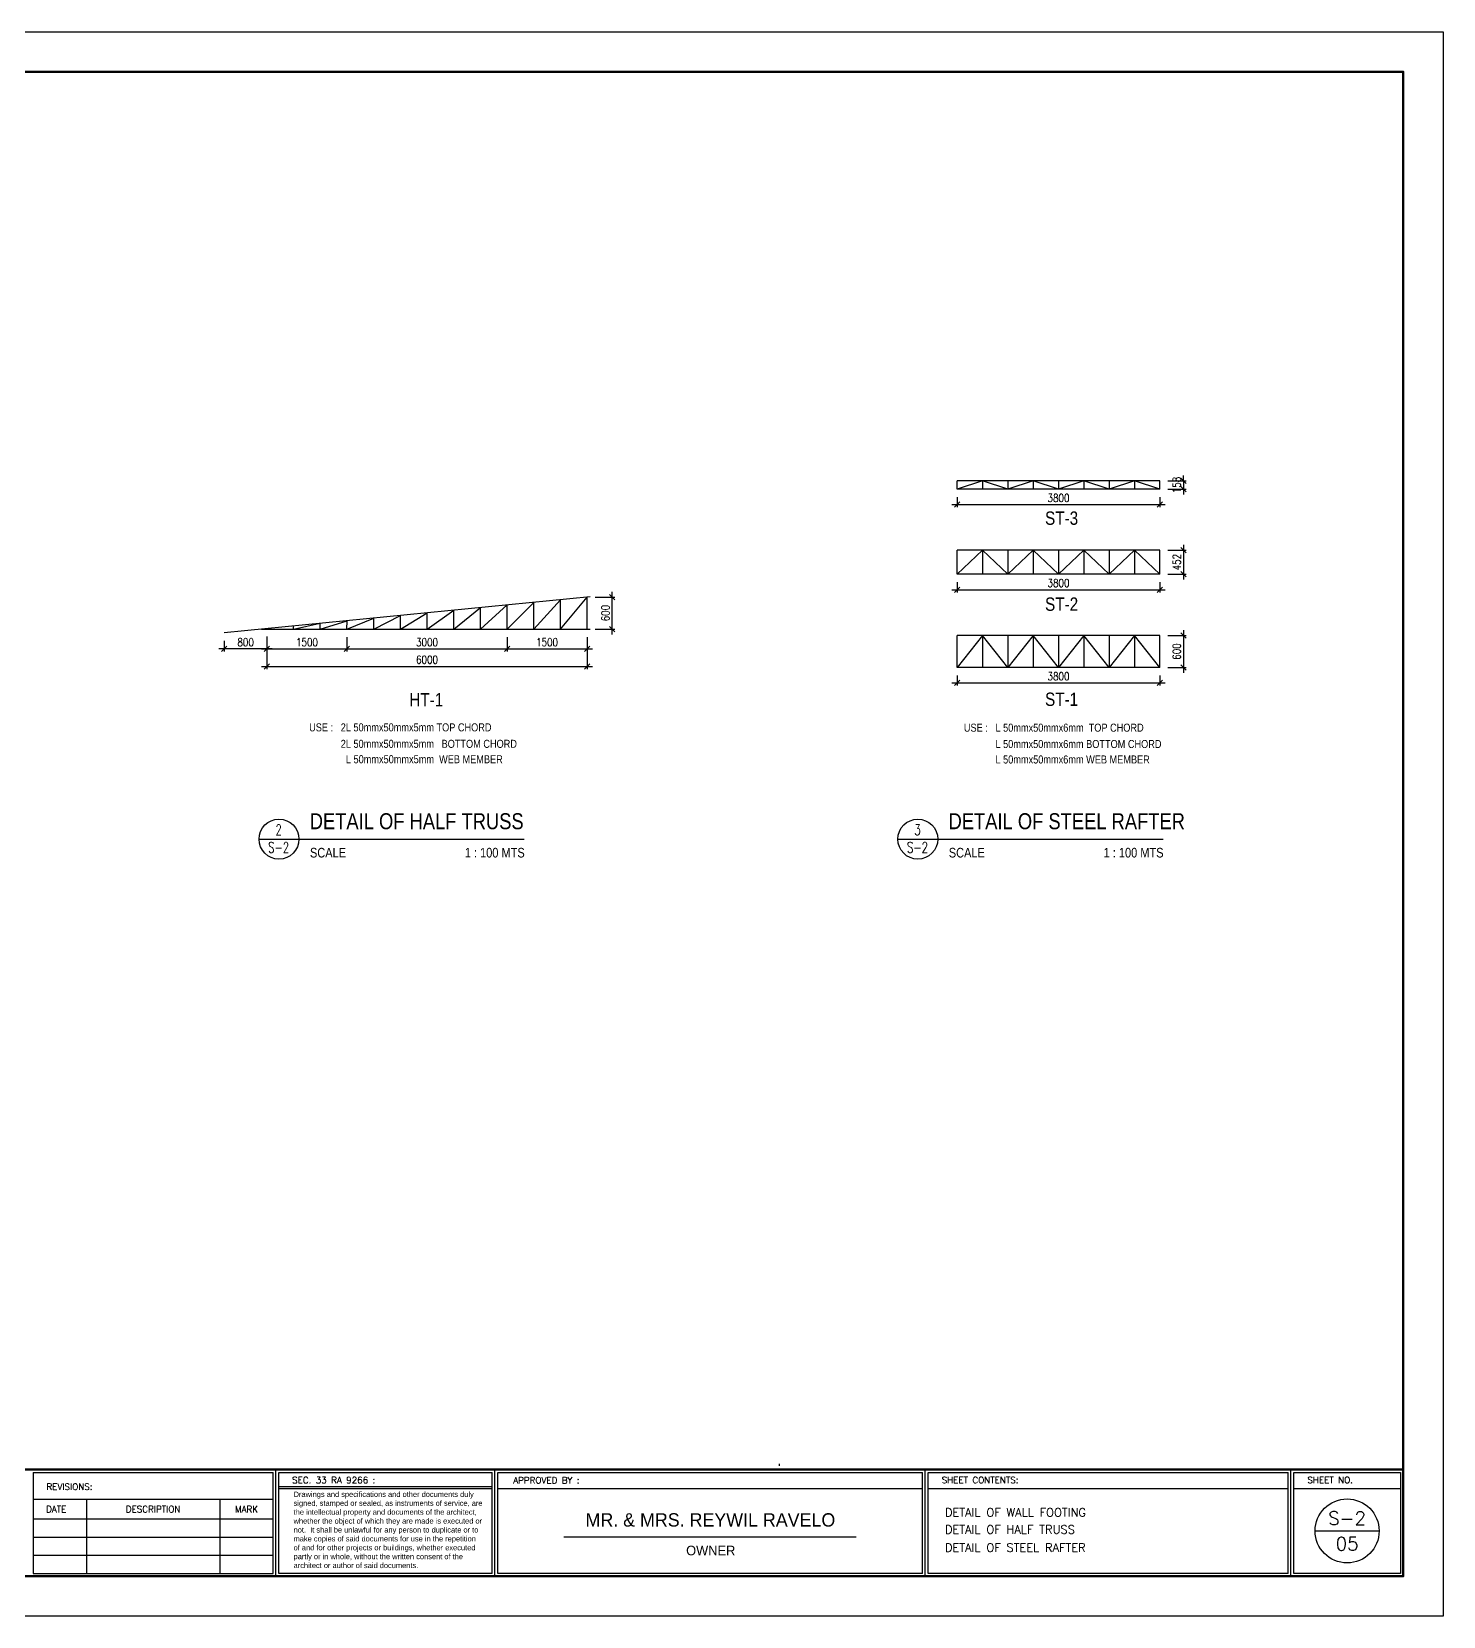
# Model space of a CAD drawing. Header units: millimetres. Extents: x 568137 to 731329, y -326076 to -191870.
# Drawn here: x 704871 to 731329, y -294376 to -264676 of the extents above; entities that cross this region are included whole.
import ezdxf
from ezdxf.enums import TextEntityAlignment as Align

# ---------------------------------------------------------------- set-up
doc = ezdxf.new("R2010")
doc.units = ezdxf.units.MM
doc.header["$LTSCALE"] = 300
doc.header["$MEASUREMENT"] = 0
doc.header["$PDMODE"] = 3
doc.header["$PDSIZE"] = 300
doc.layers.get('0').update_dxf_attribs({"color": 9})
doc.layers.get('DEFPOINTS').update_dxf_attribs({"color": 8})
for name, color, linetype in [('2TX-AR', 2, 'Continuous'), ('MOULD', 44, 'Continuous'), ('TRUSS', 3, 'Continuous')]:
    doc.layers.add(name, color=color, linetype=linetype)
for name, color, linetype, lineweight in [('BORDER', 5, 'Continuous', 50), ('dimensions', 8, 'Continuous', 15), ('TB-TXT', 4, 'Continuous', 35), ('TBLK', 7, 'Continuous', 40), ('TITLE', 3, 'Continuous', 30)]:
    doc.layers.add(name, color=color, linetype=linetype, lineweight=lineweight)
doc.styles.add('AVA', font='')
doc.styles.add('DIM', font='romans.shx', dxfattribs={"width": 0.8})
doc.styles.add('JESS', font='SIMPLEX')
doc.styles.add('mar4', font='ARIALN.TTF')
doc.styles.add('PSM', font='simplex')
doc.styles.get('AVA').set_extended_font_data('AvantGarde Bk BT')
doc.dimstyles.new('DIM-100', dxfattribs={"dimscale": 100, "dimtxt": 2, "dimasz": 1, "dimexe": 0.5, "dimexo": 1.5, "dimgap": 1, "dimtad": 1, "dimdec": 0, "dimdsep": 46, "dimtxsty": 'PSM', "dimblk1": 'DIMCIR', "dimblk2": 'DIMCIR', "dimsah": 1, "dimcen": 0, "dimdle": 2, "dimclrd": 251, "dimclre": 251, "dimclrt": 2, "dimadec": 0, "dimazin": 0, "dimtfac": 1, "dimtdec": 0, "dimtix": 1, "dimtmove": 2, "dimatfit": 3, "dimldrblk": 'DIMCIR', "dimfxl": 0.5, "dimtvp": 1, "dimtolj": 1, "dimtzin": 0, "dimarcsym": 0})

# ---------------------------------------------------------------- blocks, each defined once
blk = doc.blocks.new('_Oblique')
at = {"color": 0, "linetype": 'ByBlock', "lineweight": -2}
blk.add_line((-0.5, -0.5), (0.5, 0.5), dxfattribs=at)
blk = doc.blocks.new('*D720')
at = {"layer": 'DEFPOINTS', "color": 0, "transparency": 16777216}
for p in [(709281, -275863), (710781, -275873), (710781, -276244)]:
    blk.add_point(p, dxfattribs=at)
at = {"layer": 'dimensions', "color": 8, "lineweight": -2, "transparency": 16777216}
for p, q in [((709281, -276013), (709281, -276294)), ((710781, -276023), (710781, -276294)), ((709181, -276244), (710881, -276244))]:
    blk.add_line(p, q, dxfattribs=at)
at = {"layer": 'dimensions', "color": 8, "lineweight": -2, "transparency": 16777216, "xscale": 100, "yscale": 100, "zscale": 100, "rotation": 180}
blk.add_blockref('_Oblique', (709281, -276244), dxfattribs=at)
at = {"layer": 'dimensions', "color": 8, "lineweight": -2, "transparency": 16777216, "xscale": 100, "yscale": 100, "zscale": 100}
blk.add_blockref('_Oblique', (710781, -276244), dxfattribs=at)
at = {"layer": 'dimensions', "color": 8, "transparency": 16777216, "insert": (710031, -276119), "char_height": 150, "attachment_point": 5, "style": 'DIM'}
blk.add_mtext('\\A1;1500', dxfattribs=at)
blk = doc.blocks.new('DIMCIR')
for p, q in [((-1.5, 0), (1.5, 0)), ((0, 1.5), (0, -1.5))]:
    blk.add_line(p, q)
at = {"color": 2}
blk.add_circle((0, 0), 0.75, dxfattribs=at)
blk = doc.blocks.new('*D721')
at = {"layer": 'DEFPOINTS', "color": 0, "transparency": 16777216}
for p in [(710781, -275873), (713781, -275873), (713781, -276244)]:
    blk.add_point(p, dxfattribs=at)
at = {"layer": 'dimensions', "color": 8, "lineweight": -2, "transparency": 16777216}
for p, q in [((710781, -276023), (710781, -276294)), ((713781, -276023), (713781, -276294)), ((710681, -276244), (713881, -276244))]:
    blk.add_line(p, q, dxfattribs=at)
at = {"layer": 'dimensions', "color": 8, "lineweight": -2, "transparency": 16777216, "xscale": 100, "yscale": 100, "zscale": 100, "rotation": 180}
blk.add_blockref('_Oblique', (710781, -276244), dxfattribs=at)
at = {"layer": 'dimensions', "color": 8, "lineweight": -2, "transparency": 16777216, "xscale": 100, "yscale": 100, "zscale": 100}
blk.add_blockref('_Oblique', (713781, -276244), dxfattribs=at)
at = {"layer": 'dimensions', "color": 8, "transparency": 16777216, "insert": (712281, -276119), "char_height": 150, "attachment_point": 5, "style": 'DIM'}
blk.add_mtext('\\A1;3000', dxfattribs=at)
blk = doc.blocks.new('*D722')
at = {"layer": 'DEFPOINTS', "color": 0, "transparency": 16777216}
for p in [(713781, -275873), (715281, -275873), (715281, -276244)]:
    blk.add_point(p, dxfattribs=at)
at = {"layer": 'dimensions', "color": 8, "lineweight": -2, "transparency": 16777216}
for p, q in [((713781, -276023), (713781, -276294)), ((715281, -276023), (715281, -276294)), ((713681, -276244), (715381, -276244))]:
    blk.add_line(p, q, dxfattribs=at)
at = {"layer": 'dimensions', "color": 8, "lineweight": -2, "transparency": 16777216, "xscale": 100, "yscale": 100, "zscale": 100, "rotation": 180}
blk.add_blockref('_Oblique', (713781, -276244), dxfattribs=at)
at = {"layer": 'dimensions', "color": 8, "lineweight": -2, "transparency": 16777216, "xscale": 100, "yscale": 100, "zscale": 100}
blk.add_blockref('_Oblique', (715281, -276244), dxfattribs=at)
at = {"layer": 'dimensions', "color": 8, "transparency": 16777216, "insert": (714531, -276119), "char_height": 150, "attachment_point": 5, "style": 'DIM'}
blk.add_mtext('\\A1;1500', dxfattribs=at)
blk = doc.blocks.new('*D723')
at = {"layer": 'DEFPOINTS', "color": 0, "transparency": 16777216}
for p in [(709281, -275863), (715281, -275873), (715281, -276571)]:
    blk.add_point(p, dxfattribs=at)
at = {"layer": 'dimensions', "color": 8, "lineweight": -2, "transparency": 16777216}
for p, q in [((709281, -276013), (709281, -276621)), ((715281, -276023), (715281, -276621)), ((709181, -276571), (715381, -276571))]:
    blk.add_line(p, q, dxfattribs=at)
at = {"layer": 'dimensions', "color": 8, "lineweight": -2, "transparency": 16777216, "xscale": 100, "yscale": 100, "zscale": 100, "rotation": 180}
blk.add_blockref('_Oblique', (709281, -276571), dxfattribs=at)
at = {"layer": 'dimensions', "color": 8, "lineweight": -2, "transparency": 16777216, "xscale": 100, "yscale": 100, "zscale": 100}
blk.add_blockref('_Oblique', (715281, -276571), dxfattribs=at)
at = {"layer": 'dimensions', "color": 8, "transparency": 16777216, "insert": (712281, -276446), "char_height": 150, "attachment_point": 5, "style": 'DIM'}
blk.add_mtext('\\A1;6000', dxfattribs=at)
blk = doc.blocks.new('*D724')
at = {"layer": 'DEFPOINTS', "color": 0, "transparency": 16777216}
for p in [(715281, -275273), (715750, -275273), (715281, -275873)]:
    blk.add_point(p, dxfattribs=at)
at = {"layer": 'dimensions', "color": 8, "lineweight": -2, "transparency": 16777216}
for p, q in [((715431, -275273), (715800, -275273)), ((715750, -275973), (715750, -275173)), ((715431, -275873), (715800, -275873))]:
    blk.add_line(p, q, dxfattribs=at)
at = {"layer": 'dimensions', "color": 8, "lineweight": -2, "transparency": 16777216, "xscale": 100, "yscale": 100, "zscale": 100}
for p, rotation in [((715750, -275273), 90), ((715750, -275873), 270)]:
    blk.add_blockref('_Oblique', p, dxfattribs=dict(at, rotation=rotation))
at = {"layer": 'dimensions', "color": 8, "transparency": 16777216, "insert": (715625, -275573), "char_height": 150, "attachment_point": 5, "rotation": 90, "style": 'DIM'}
blk.add_mtext('\\A1;600', dxfattribs=at)
blk = doc.blocks.new('*D728')
at = {"layer": 'DEFPOINTS', "color": 0, "transparency": 16777216}
for p in [(708481, -275941), (709281, -276020), (708481, -276244)]:
    blk.add_point(p, dxfattribs=at)
at = {"layer": 'dimensions', "color": 8, "lineweight": -2, "transparency": 16777216}
for p, q in [((708481, -276091), (708481, -276294)), ((709281, -276170), (709281, -276294)), ((709381, -276244), (708381, -276244))]:
    blk.add_line(p, q, dxfattribs=at)
at = {"layer": 'dimensions', "color": 8, "lineweight": -2, "transparency": 16777216, "xscale": 100, "yscale": 100, "zscale": 100, "rotation": 180}
blk.add_blockref('_Oblique', (708481, -276244), dxfattribs=at)
at = {"layer": 'dimensions', "color": 8, "lineweight": -2, "transparency": 16777216, "xscale": 100, "yscale": 100, "zscale": 100}
blk.add_blockref('_Oblique', (709281, -276244), dxfattribs=at)
at = {"layer": 'dimensions', "color": 8, "transparency": 16777216, "insert": (708881, -276119), "char_height": 150, "attachment_point": 5, "style": 'DIM'}
blk.add_mtext('\\A1;800', dxfattribs=at)
blk = doc.blocks.new('*D732')
at = {"layer": 'DEFPOINTS', "color": 0, "transparency": 16777216}
for p in [(722217, -273250), (726017, -273250), (726017, -273540)]:
    blk.add_point(p, dxfattribs=at)
at = {"layer": 'dimensions', "color": 8, "lineweight": -2, "transparency": 16777216}
for p, q in [((722217, -273400), (722217, -273590)), ((726017, -273400), (726017, -273590)), ((722117, -273540), (726117, -273540))]:
    blk.add_line(p, q, dxfattribs=at)
at = {"layer": 'dimensions', "color": 8, "lineweight": -2, "transparency": 16777216, "xscale": 100, "yscale": 100, "zscale": 100, "rotation": 180}
blk.add_blockref('_Oblique', (722217, -273540), dxfattribs=at)
at = {"layer": 'dimensions', "color": 8, "lineweight": -2, "transparency": 16777216, "xscale": 100, "yscale": 100, "zscale": 100}
blk.add_blockref('_Oblique', (726017, -273540), dxfattribs=at)
at = {"layer": 'dimensions', "color": 8, "transparency": 16777216, "insert": (724117, -273415), "char_height": 150, "attachment_point": 5, "style": 'DIM'}
blk.add_mtext('\\A1;3800', dxfattribs=at)
blk = doc.blocks.new('*D733')
at = {"layer": 'DEFPOINTS', "color": 0, "transparency": 16777216}
for p in [(726017, -273093), (726017, -273250), (726457, -273250)]:
    blk.add_point(p, dxfattribs=at)
at = {"layer": 'dimensions', "color": 8, "lineweight": -2, "transparency": 16777216}
for p, q in [((726167, -273093), (726507, -273093)), ((726457, -273093), (726457, -272993)), ((726457, -273093), (726457, -273250)), ((726167, -273250), (726507, -273250)), ((726457, -273250), (726457, -273350))]:
    blk.add_line(p, q, dxfattribs=at)
at = {"layer": 'dimensions', "color": 8, "lineweight": -2, "transparency": 16777216, "xscale": 100, "yscale": 100, "zscale": 100}
for p, rotation in [((726457, -273093), 270), ((726457, -273250), 90)]:
    blk.add_blockref('_Oblique', p, dxfattribs=dict(at, rotation=rotation))
at = {"layer": 'dimensions', "color": 8, "transparency": 16777216, "insert": (726332, -273172), "char_height": 150, "attachment_point": 5, "rotation": 90, "style": 'DIM'}
blk.add_mtext('\\A1;158', dxfattribs=at)
blk = doc.blocks.new('*D734')
at = {"layer": 'DEFPOINTS', "color": 0, "transparency": 16777216}
for p in [(722217, -274844), (726017, -274844), (726017, -275134)]:
    blk.add_point(p, dxfattribs=at)
at = {"layer": 'dimensions', "color": 8, "lineweight": -2, "transparency": 16777216}
for p, q in [((722217, -274994), (722217, -275184)), ((726017, -274994), (726017, -275184)), ((722117, -275134), (726117, -275134))]:
    blk.add_line(p, q, dxfattribs=at)
at = {"layer": 'dimensions', "color": 8, "lineweight": -2, "transparency": 16777216, "xscale": 100, "yscale": 100, "zscale": 100, "rotation": 180}
blk.add_blockref('_Oblique', (722217, -275134), dxfattribs=at)
at = {"layer": 'dimensions', "color": 8, "lineweight": -2, "transparency": 16777216, "xscale": 100, "yscale": 100, "zscale": 100}
blk.add_blockref('_Oblique', (726017, -275134), dxfattribs=at)
at = {"layer": 'dimensions', "color": 8, "transparency": 16777216, "insert": (724117, -275009), "char_height": 150, "attachment_point": 5, "style": 'DIM'}
blk.add_mtext('\\A1;3800', dxfattribs=at)
blk = doc.blocks.new('*D735')
at = {"layer": 'DEFPOINTS', "color": 0, "transparency": 16777216}
for p in [(726017, -274392), (726017, -274844), (726457, -274844)]:
    blk.add_point(p, dxfattribs=at)
at = {"layer": 'dimensions', "color": 8, "lineweight": -2, "transparency": 16777216}
for p, q in [((726167, -274392), (726507, -274392)), ((726457, -274292), (726457, -274944)), ((726167, -274844), (726507, -274844))]:
    blk.add_line(p, q, dxfattribs=at)
at = {"layer": 'dimensions', "color": 8, "lineweight": -2, "transparency": 16777216, "xscale": 100, "yscale": 100, "zscale": 100}
for p, rotation in [((726457, -274392), 90), ((726457, -274844), 270)]:
    blk.add_blockref('_Oblique', p, dxfattribs=dict(at, rotation=rotation))
at = {"layer": 'dimensions', "color": 8, "transparency": 16777216, "insert": (726332, -274618), "char_height": 150, "attachment_point": 5, "rotation": 90, "style": 'DIM'}
blk.add_mtext('\\A1;452', dxfattribs=at)
blk = doc.blocks.new('*D736')
at = {"layer": 'DEFPOINTS', "color": 0, "transparency": 16777216}
for p in [(722217, -276593), (726017, -276593), (726017, -276882)]:
    blk.add_point(p, dxfattribs=at)
at = {"layer": 'dimensions', "color": 8, "lineweight": -2, "transparency": 16777216}
for p, q in [((722217, -276743), (722217, -276932)), ((726017, -276743), (726017, -276932)), ((722117, -276882), (726117, -276882))]:
    blk.add_line(p, q, dxfattribs=at)
at = {"layer": 'dimensions', "color": 8, "lineweight": -2, "transparency": 16777216, "xscale": 100, "yscale": 100, "zscale": 100, "rotation": 180}
blk.add_blockref('_Oblique', (722217, -276882), dxfattribs=at)
at = {"layer": 'dimensions', "color": 8, "lineweight": -2, "transparency": 16777216, "xscale": 100, "yscale": 100, "zscale": 100}
blk.add_blockref('_Oblique', (726017, -276882), dxfattribs=at)
at = {"layer": 'dimensions', "color": 8, "transparency": 16777216, "insert": (724117, -276757), "char_height": 150, "attachment_point": 5, "style": 'DIM'}
blk.add_mtext('\\A1;3800', dxfattribs=at)
blk = doc.blocks.new('*D737')
at = {"layer": 'DEFPOINTS', "color": 0, "transparency": 16777216}
for p in [(726017, -275993), (726017, -276593), (726457, -276593)]:
    blk.add_point(p, dxfattribs=at)
at = {"layer": 'dimensions', "color": 8, "lineweight": -2, "transparency": 16777216}
for p, q in [((726457, -275893), (726457, -276693)), ((726167, -275993), (726507, -275993)), ((726167, -276593), (726507, -276593))]:
    blk.add_line(p, q, dxfattribs=at)
at = {"layer": 'dimensions', "color": 8, "lineweight": -2, "transparency": 16777216, "xscale": 100, "yscale": 100, "zscale": 100}
for p, rotation in [((726457, -275993), 90), ((726457, -276593), 270)]:
    blk.add_blockref('_Oblique', p, dxfattribs=dict(at, rotation=rotation))
at = {"layer": 'dimensions', "color": 8, "transparency": 16777216, "insert": (726332, -276293), "char_height": 150, "attachment_point": 5, "rotation": 90, "style": 'DIM'}
blk.add_mtext('\\A1;600', dxfattribs=at)

msp = doc.modelspace()

# ---------------------------------------------------------------- linework, layer by layer
at = {"layer": 'BORDER'}
for p, q in [((730579.4, -291625.5), (690279.4, -291625.5)), ((730579.4, -291625.5), (730579.4, -293625.5)), ((730579.4, -293625.5), (690279.4, -293625.5))]:
    msp.add_line(p, q, dxfattribs=at)
msp.add_lwpolyline([(690279.4, -265425.5), (730579.4, -265425.5), (730579.4, -293625.5), (690279.4, -293625.5)], close=True, dxfattribs=at)
at = {"layer": 'DEFPOINTS'}
msp.add_lwpolyline([(689279.4, -264675.5), (731329.4, -264675.5), (731329.4, -294375.5), (689279.4, -294375.5)], close=True, dxfattribs=at)
at = {"layer": 'MOULD', "linetype": 'Continuous'}
msp.add_line((718882.7, -291517.1), (718882.7, -291552.7), dxfattribs=at)
at = {"layer": 'TITLE'}
for p, q in [((709131.7, -279808.8), (714103.7, -279808.8)), ((721105.4, -279808.8), (726077.5, -279808.8))]:
    msp.add_line(p, q, dxfattribs=at)
at = {"layer": 'TITLE', "color": 4, "lineweight": -3}
for p, q in [((709449.6, -293625.5), (709449.6, -291625.5)), ((713554.6, -293625.5), (713554.6, -291625.5)), ((721619.7, -293625.5), (721619.7, -291625.5)), ((728474.4, -293625.5), (728474.4, -291625.5)), ((704897.4, -291678), (709397.1, -291678)), ((704897.4, -291678), (704897.4, -293573)), ((709397.1, -293573), (709397.1, -291678)), ((709502.1, -291678), (713502.1, -291678)), ((709502.1, -293573), (709502.1, -291678)), ((709502.1, -291940.5), (713502.1, -291940.5)), ((713502.1, -293573), (713502.1, -291678)), ((713607.1, -291678), (721567.2, -291678)), ((713607.1, -293573), (713607.1, -291678)), ((721567.2, -293573), (721567.2, -291678)), ((721672.2, -291678), (728421.9, -291678)), ((721672.2, -293573), (721672.2, -291678)), ((728421.9, -293573), (728421.9, -291678)), ((728526.9, -293573), (728526.9, -291678)), ((728526.9, -291678), (730527, -291678)), ((730527, -291678), (730527, -293573)), ((704897.4, -292179.3), (709397.1, -292179.3)), ((705897.1, -292179.3), (705897.1, -293573)), ((708397.3, -292179.3), (708397.3, -293573)), ((709502.1, -291978), (713502.1, -291978)), ((713607.1, -291978), (721567.2, -291978)), ((721672.2, -291978), (728421.9, -291978)), ((728526.9, -291978), (730527, -291978)), ((704897.4, -292548.5), (709397.1, -292548.5)), ((728926.9, -292775.5), (730126.9, -292775.5)), ((728926.9, -292775.5), (730126.9, -292775.5)), ((704897.4, -292890.6), (709397.1, -292890.6)), ((720327.5, -292890.6), (714846.8, -292890.6)), ((704897.4, -293231.8), (709397.1, -293231.8)), ((704897.4, -293573), (709397.1, -293573)), ((713502.1, -293573), (709502.1, -293573)), ((721567.2, -293573), (713607.1, -293573)), ((728421.9, -293573), (721672.2, -293573)), ((730527, -293573), (728526.9, -293573))]:
    msp.add_line(p, q, dxfattribs=at)
at = {"layer": 'TITLE'}
for centre in [(709506.3, -279808.8), (721480, -279808.8)]:
    msp.add_circle(centre, 374.6, dxfattribs=at)
at = {"layer": 'TITLE', "color": 4, "lineweight": -3}
msp.add_circle((729526.9, -292775.5), 600, dxfattribs=at)
at = {"layer": 'TRUSS', "linetype": 'Continuous'}
for p, q in [((726017.3, -273092.8), (722217.3, -273092.8)), ((722217.3, -273250.4), (722217.3, -273092.8)), ((722692.4, -273093.2), (722217.4, -273250.4)), ((722692.3, -273093), (722692.4, -273250.7)), ((723167.4, -273250.4), (722692.4, -273093.2)), ((723167.3, -273093), (723167.4, -273250.7)), ((723642.3, -273093.3), (723167.3, -273250.4)), ((723642.3, -273093), (723642.4, -273250.6)), ((724117.3, -273250.4), (723642.3, -273093.3)), ((724117.3, -273092.9), (724117.3, -273250.6)), ((724592.3, -273093.4), (724117.4, -273250.5)), ((724592.3, -273092.9), (724592.3, -273250.6)), ((725067.3, -273250.5), (724592.3, -273093.4)), ((725067.3, -273092.8), (725067.3, -273250.5)), ((725542.3, -273093.3), (725067.3, -273250.4)), ((725542.3, -273092.8), (725542.3, -273250.5)), ((726017.3, -273250.4), (725542.3, -273093.3)), ((726017.3, -273250.4), (726017.3, -273092.8)), ((726017.3, -273250.4), (722217.3, -273250.4)), ((726017.3, -274392.5), (722217.3, -274392.5)), ((722217.3, -274844.5), (722217.3, -274392.5)), ((722692.4, -274392.9), (722217.4, -274844.4)), ((722692.3, -274392.7), (722692.4, -274844.8)), ((723167.4, -274844.4), (722692.4, -274392.9)), ((723167.3, -274392.7), (723167.4, -274844.8)), ((723642.3, -274392.9), (723167.3, -274844.5)), ((723642.3, -274392.7), (723642.4, -274844.7)), ((724117.3, -274844.5), (723642.3, -274392.9)), ((724117.3, -274392.6), (724117.3, -274844.7)), ((724592.3, -274393), (724117.4, -274844.6)), ((724592.3, -274392.6), (724592.3, -274844.6)), ((725067.3, -274844.6), (724592.3, -274393)), ((725067.3, -274392.5), (725067.3, -274844.6)), ((725542.3, -274392.9), (725067.3, -274844.5)), ((725542.3, -274392.5), (725542.3, -274844.5)), ((726017.3, -274844.5), (725542.3, -274392.9)), ((726017.3, -274844.5), (726017.3, -274392.5)), ((726017.3, -274844.5), (722217.3, -274844.5)), ((715337, -275267.7), (708481, -275940.9)), ((711781, -275872.4), (712281, -275567.8)), ((712281, -275872.4), (712781, -275518.7)), ((712781, -275872.4), (713281, -275469.6)), ((713281, -275872.4), (713781, -275420.5)), ((713781, -275872.7), (714281, -275371.4)), ((709181, -275872.7), (715337, -275872.7)), ((709781, -275872.7), (710281, -275764.2)), ((710281, -275872.7), (710781.4, -275715)), ((710781, -275872.4), (711281.3, -275665.9)), ((711281, -275872.4), (711781, -275616.9)), ((726017.3, -275992.9), (722217.3, -275992.9)), ((722217.3, -276592.9), (722217.3, -275992.9)), ((722692.4, -275993.3), (722217.4, -276592.9)), ((722692.3, -275993.1), (722692.4, -276593.2)), ((723167.4, -276592.9), (722692.4, -275993.3)), ((723167.3, -275993.1), (723167.4, -276593.2)), ((723642.3, -275993.4), (723167.3, -276592.9)), ((723642.3, -275993.1), (723642.4, -276593.1)), ((724117.3, -276592.9), (723642.3, -275993.4)), ((724117.3, -275993), (724117.3, -276593.1)), ((724592.3, -275993.5), (724117.4, -276593)), ((724592.3, -275993), (724592.3, -276593.1)), ((725067.3, -276593), (724592.3, -275993.5)), ((725067.3, -275992.9), (725067.3, -276593)), ((725542.3, -275993.4), (725067.3, -276592.9)), ((725542.3, -275992.9), (725542.3, -276593)), ((726017.3, -276592.9), (725542.3, -275993.4)), ((726017.3, -276592.9), (726017.3, -275992.9)), ((726017.3, -276592.9), (722217.3, -276592.9))]:
    msp.add_line(p, q, dxfattribs=at)
at = {"layer": 'TRUSS', "color": 3, "linetype": 'Continuous'}
for p, q in [((714781, -275872.7), (715281, -275273.1)), ((715281, -275872.7), (715281, -275273.1)), ((712281, -275872.7), (712281, -275567.8)), ((712781, -275872.7), (712781, -275518.7)), ((713281, -275872.7), (713281, -275469.6)), ((713781, -275872.7), (713781, -275420.5)), ((714281, -275872.7), (714781, -275321.9)), ((714281, -275872.7), (714281, -275371.4)), ((714781, -275872.7), (714781, -275321.9)), ((709781, -275872.7), (709781, -275809.2)), ((710281, -275872.7), (710281, -275764.2)), ((710781, -275872.7), (710781.4, -275715)), ((711281, -275872.7), (711281.3, -275665.9)), ((711781, -275872.7), (711781, -275616.9))]:
    msp.add_line(p, q, dxfattribs=at)

# ---------------------------------------------------------------- texts
at = {"layer": '2TX-AR', "style": 'mar4'}
for s, height, p in [('ST-3', 250, (723864.7, -273917.8)), ('ST-2', 250, (723864.7, -275529.9)), ('HT-1', 250, (711947.9, -277321.8)), ('ST-1', 250, (723864.8, -277312.6)), ('USE :   2L 50mmx50mmx5mm TOP CHORD', 150, (710071.4, -277789.4)), ('USE :   L 50mmx50mmx6mm  TOP CHORD', 150, (722343.2, -277795.2)), ('   2L 50mmx50mmx5mm   BOTTOM CHORD', 150, (710519.9, -278097.8)), ('   L 50mmx50mmx6mm BOTTOM CHORD', 150, (722791.6, -278101.4)), ('   L 50mmx50mmx5mm  WEB MEMBER', 150, (710616.8, -278386.7)), ('   L 50mmx50mmx6mm WEB MEMBER', 150, (722791.9, -278391.4))]:
    msp.add_text(s, height=height, dxfattribs=at).set_placement(p)
at = {"layer": 'TB-TXT', "linetype": 'ByBlock', "style": 'mar4'}
for s, p in [('DETAIL OF HALF TRUSS', (710082.7, -279623.5)), ('DETAIL OF STEEL RAFTER', (722056.4, -279623.5))]:
    msp.add_text(s, height=300, dxfattribs=at).set_placement(p)
at = {"layer": 'TB-TXT', "style": 'PSM', "width": 0.7}
for s, p in [('2', (709500, -279632.4)), ('3', (721473.7, -279632.4)), ('S-2', (709500, -279964.2)), ('S-2', (721473.7, -279964.2))]:
    msp.add_text(s, height=200, dxfattribs=at).set_placement(p, align=Align.MIDDLE)
at = {"layer": 'TB-TXT'}
for s, height, style, p in [('SCALE', 180, 'mar4', (710086.9, -280153)), ('1 : 100 MTS', 180, 'mar4', (712988.7, -280153)), ('SCALE', 180, 'mar4', (722060.6, -280153)), ('1 : 100 MTS', 180, 'mar4', (724962.4, -280153)), ('REVISIONS:', 120, 'JESS', (705147.2, -292006.8)), ('SEC. 33 RA 9266 :', 120, 'JESS', (709753, -291883)), ('APPROVED BY :', 120, 'JESS', (713896.2, -291885.6)), ('SHEET CONTENTS:', 120, 'JESS', (721927.6, -291881.7)), ('SHEET NO.', 120, 'JESS', (728782.3, -291880.9))]:
    msp.add_text(s, height=height, dxfattribs=dict(at, style=style)).set_placement(p)
at = {"layer": 'TB-TXT', "style": 'JESS'}
for s, p in [('DATE', (705331.2, -292367.5)), ('DESCRIPTION', (707147.2, -292367.5)), ('MARK', (708897.2, -292367.5))]:
    msp.add_text(s, height=120, dxfattribs=at).set_placement(p, align=Align.MIDDLE_CENTER)
at = {"layer": 'TB-TXT', "color": 7, "style": 'PSM'}
for s, p in [('DETAIL OF WALL FOOTING', (721987.6, -292506.8)), ('DETAIL OF HALF TRUSS', (721987.6, -292826.9)), ('DETAIL OF STEEL RAFTER', (721987.6, -293165.8))]:
    msp.add_text(s, height=157.48, dxfattribs=at).set_placement(p)
at = {"layer": 'TB-TXT', "insert": (709779.9, -292038.3), "char_height": 100, "width": 3536.489, "attachment_point": 1, "style": 'PSM'}
msp.add_mtext('{\\fArial|b0|i0|c0|p34;\\C30;Drawings and specifications and other documents duly signed, stamped or sealed, as instruments of service, are the intellectual property and documents of the architect, whether the object of which they are made is executed or not.  It shall be unlawful for any person to duplicate or to make copies of said documents for use in the repetition of and for other projects or buildings, whether executed partly or in whole, without the written consent of the architect or author of said documents.}', dxfattribs=at)
at = {"layer": 'TBLK', "style": 'AVA'}
for s, height, p in [('MR. & MRS. REYWIL RAVELO', 250, (717592.4, -292693.5)), ('OWNER', 180, (717598.8, -293232.4))]:
    msp.add_text(s, height=height, dxfattribs=at).set_placement(p, align=Align.CENTER)
at = {"layer": 'TBLK', "style": 'PSM'}
for s, p in [('S-2', (729526.9, -292536.3)), ('05', (729526.9, -293014.8))]:
    msp.add_text(s, height=250, dxfattribs=at).set_placement(p, align=Align.MIDDLE)

# ---------------------------------------------------------------- dimensions: what is measured, and where the dimension line sits
at = {"layer": 'dimensions'}
for base, p1, p2, picture, middle in [((726457.4, -273250.4), (726017.3, -273092.8), (726017.3, -273250.4), '*D733', (726332.4, -273171.6)), ((726457.4, -274844.5), (726017.3, -274392.5), (726017.3, -274844.5), '*D735', (726332.4, -274618.5)), ((715749.8, -275273.1), (715281, -275872.7), (715281, -275273.1), '*D724', (715624.8, -275572.9)), ((726457.4, -276592.9), (726017.3, -275992.9), (726017.3, -276592.9), '*D737', (726332.4, -276292.9))]:
    dim = msp.add_linear_dim(base=base, p1=p1, p2=p2, angle=90, dimstyle='DIM-100', override={"dimtxt": 1.5, "dimgap": 0.5, "dimtxsty": 'DIM', "dimblk1": 'Oblique', "dimblk2": 'Oblique', "dimdle": 1, "dimclrd": 8, "dimclre": 8, "dimclrt": 8}, dxfattribs=at)
    dim.commit()
    dim.dimension.update_dxf_attribs({"geometry": picture, "text_midpoint": middle})
for base, p1, p2, picture, middle in [((726017.3, -273539.7), (722217.3, -273250.4), (726017.3, -273250.4), '*D732', (724117.3, -273414.7)), ((726017.3, -275133.8), (722217.3, -274844.5), (726017.3, -274844.5), '*D734', (724117.3, -275008.8)), ((710781, -276244), (709281, -275862.9), (710781, -275872.7), '*D720', (710031, -276119)), ((715281, -276570.6), (709281, -275862.9), (715281, -275872.7), '*D723', (712281, -276445.6)), ((713781, -276244), (710781, -275872.7), (713781, -275872.7), '*D721', (712281, -276119)), ((715281, -276244), (713781, -275872.7), (715281, -275872.7), '*D722', (714531, -276119)), ((708481, -276244), (709281, -276020.2), (708481, -275940.9), '*D728', (708881, -276119)), ((726017.3, -276882.2), (722217.3, -276592.9), (726017.3, -276592.9), '*D736', (724117.3, -276757.2))]:
    dim = msp.add_linear_dim(base=base, p1=p1, p2=p2, dimstyle='DIM-100', override={"dimtxt": 1.5, "dimgap": 0.5, "dimtxsty": 'DIM', "dimblk1": 'Oblique', "dimblk2": 'Oblique', "dimdle": 1, "dimclrd": 8, "dimclre": 8, "dimclrt": 8}, dxfattribs=at)
    dim.commit()
    dim.dimension.update_dxf_attribs({"geometry": picture, "text_midpoint": middle})

doc.saveas('drawing.dxf')
